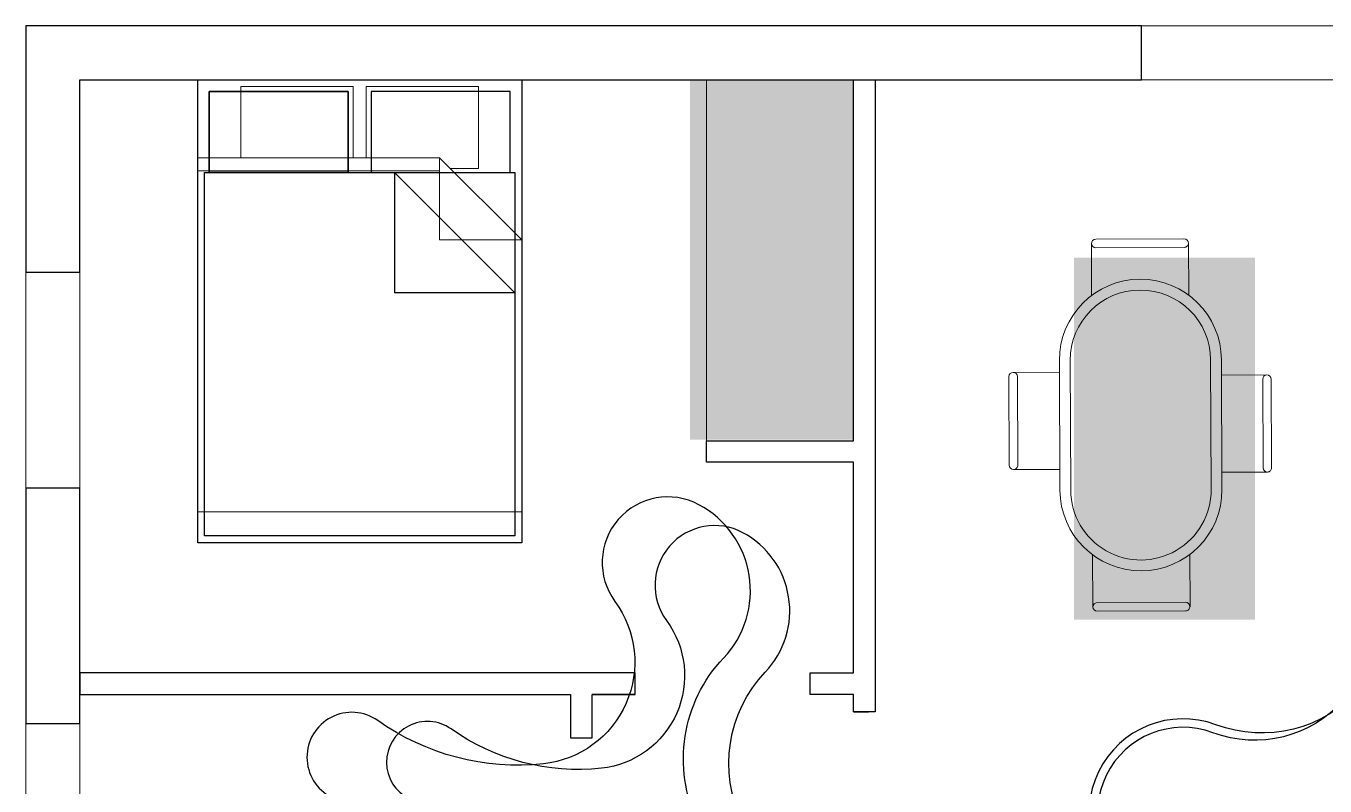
# Model space of a CAD drawing. Header units: millimetres. Extents: x 186.2 to 198.2, y 175.9 to 183.5.
# Drawn here: x 186.2 to 192.21, y 179.96 to 183.48 of the extents above; entities that cross this region are included whole.
import ezdxf

# ---------------------------------------------------------------- set-up
doc = ezdxf.new("R2010")
doc.units = ezdxf.units.MM
doc.linetypes.add('AUSGEZOGEN', pattern=[0])
for name, color, linetype, lineweight in [('ladrilloVisto', 18, 'Continuous', 30), ('Muebles', 6, 'Continuous', 20), ('Puertas', 30, 'Continuous', 20), ('Ventanas', 3, 'Continuous', 5)]:
    doc.layers.add(name, color=color, linetype=linetype, lineweight=lineweight)
doc.layers.add('tabiqueInterior', color=18, linetype='Continuous')
doc.layers.add('trayectorias', color=18, linetype='Continuous')
doc.layers.get('Puertas').off()

# ---------------------------------------------------------------- blocks, each defined once
blk = doc.blocks.new('ventana 0.50')
at = {"layer": 'Ventanas', "ltscale": 0.01}
for p, q in [((0, 0.175), (0.5, 0.175)), ((0, 0.175), (0.0001, -0.075)), ((0.5001, -0.075), (0.5, 0.175)), ((0.0001, -0.075), (0.5001, -0.075)), ((0.5001, -0.075), (0.4751, -0.075))]:
    blk.add_line(p, q, dxfattribs=at)
blk = doc.blocks.new('ventana 1.00')
for p, q in [((0, -0.075), (0, 0.175)), ((0, 0.175), (1, 0.175)), ((1, -0.075), (1, 0.175)), ((1, -0.075), (0, -0.075))]:
    blk.add_line(p, q)
blk = doc.blocks.new('Bed - Queen')
at = {"linetype": 'Continuous'}
for p, q in [((0, -80.00003), (0, 0)), ((0, 0), (59.99999, 0)), ((59.99999, 0), (59.99999, -80.00003)), ((7.99999, -1.2), (28.79998, -1.2)), ((7.99999, -14.4), (7.99999, -1.2)), ((28.79998, -1.2), (28.79998, -14.4)), ((31.19999, -1.2), (51.99999, -1.2)), ((31.19999, -14.4), (31.19999, -1.2)), ((51.99999, -1.2), (51.99999, -16.4)), ((0, -14.4), (44.8, -14.4)), ((59.99999, -29.6), (44.8, -14.4)), ((44.8, -14.4), (44.8, -29.6)), ((44.8, -16.8), (0, -16.8)), ((51.99999, -16.4), (46.79936, -16.4)), ((44.8, -29.6), (59.99999, -29.6)), ((59.99999, -80.00003), (0, -80.00003))]:
    blk.add_line(p, q, dxfattribs=at)
blk = doc.blocks.new('Mesa 4 personas')
at = {"layer": 'Muebles'}
for p, q in [((-0.5519, 1.333), (-0.5519, 1.3308)), ((-0.5312, 1.3517), (-0.1232, 1.3534)), ((-0.1023, 1.3327), (-0.1023, 1.3349)), ((-0.123, 1.314), (-0.531, 1.3123)), ((-0.9139, 0.7353), (-0.9139, 0.7353)), ((0.261, 0.7236), (0.2611, 0.7236)), ((-0.9335, 0.7156), (-0.9318, 0.3053)), ((-0.8924, 0.3054), (-0.8941, 0.7157)), ((0.2431, 0.2935), (0.2414, 0.7038)), ((0.2808, 0.704), (0.2825, 0.2937)), ((-0.9121, 0.2857), (-0.912, 0.2857)), ((0.2629, 0.2739), (0.2628, 0.2739)), ((-0.5449, -0.3516), (-0.5449, -0.3494)), ((-0.1162, -0.329), (-0.5242, -0.3307)), ((-0.0953, -0.3475), (-0.0952, -0.3498)), ((-0.524, -0.3702), (-0.116, -0.3685))]:
    blk.add_line(p, q, dxfattribs=at)
at = {"layer": 'Muebles', "lineweight": 20}
for p, q in [((-0.5519, 1.3313), (-0.5509, 1.0914)), ((-0.1023, 1.3331), (-0.1013, 1.0927)), ((-0.9131, 0.7353), (-0.6996, 0.7362)), ((0.2602, 0.7236), (0.0505, 0.7227)), ((-0.7005, 0.2863), (-0.9122, 0.2854)), ((0.0513, 0.2727), (0.2631, 0.2736)), ((-0.5449, -0.3498), (-0.5459, -0.11)), ((-0.0952, -0.348), (-0.0963, -0.1075))]:
    blk.add_line(p, q, dxfattribs=at)
at = {"layer": 'Muebles', "ltscale": 0.5}
for points in [[(0.0527, 0.1932, -1), (-0.6973, 0.1901), (-0.6998, 0.7901, -1), (0.0502, 0.7932)], [(0.0027, 0.193, -1), (-0.6473, 0.1903), (-0.6498, 0.7903, -1), (0.0002, 0.793)]]:
    blk.add_lwpolyline(points, format="xyb", close=True, dxfattribs=at)
at = {"layer": 'Muebles'}
for centre, radius, start, end in [((-0.5311, 1.3309), 0.0208, 90.2387, 180.2387), ((-0.5311, 1.3331), 0.0208, 180.2387, 270.2387), ((-0.1231, 1.3326), 0.0208, 0.2387, 90.2387), ((-0.1231, 1.3348), 0.0208, 270.2387, 0.2387), ((-0.9139, 0.7157), 0.0197, 90.2387, 180.2387), ((-0.9138, 0.7157), 0.0197, 0.2387, 90.2387), ((0.261, 0.7039), 0.0197, 90.2387, 180.2387), ((0.2611, 0.7039), 0.0197, 0.2387, 90.2387), ((-0.9122, 0.3054), 0.0197, 180.2387, 270.2387), ((-0.9121, 0.3054), 0.0197, 270.2387, 0.2387), ((0.2628, 0.2936), 0.0197, 180.2387, 270.2387), ((0.2628, 0.2936), 0.0197, 270.2387, 0.2387), ((-0.5241, -0.3515), 0.0208, 90.2387, 180.2387), ((-0.5241, -0.3493), 0.0208, 180.2387, 270.2387), ((-0.1161, -0.3498), 0.0208, 0.2387, 90.2387), ((-0.1161, -0.3476), 0.0208, 270.2387, 0.2387)]:
    blk.add_arc(centre, radius, start, end, dxfattribs=at)
blk = doc.blocks.new('armarioEmpotrado')
at = {"layer": 'Muebles'}
blk.add_line((188.8983, 176.5586), (188.8983, 178.2286), dxfattribs=at)
at = {"layer": 'Muebles', "ltscale": 0.01}
for p, q in [((188.8983, 178.2286), (189.5783, 178.2286)), ((189.5783, 178.2286), (189.5783, 176.5586)), ((189.5783, 176.5586), (188.8983, 176.5586))]:
    blk.add_line(p, q, dxfattribs=at)
blk = doc.blocks.new('S-3d11f6')
at = {"color": 35}
for points in [[(1095, 0, 320), (-5, 0, 320), (1095, -100, 320), (-5, -100, 320)], [(95, -10), (5, -10), (95, -100), (5, -100)], [(1085, -10), (995, -10), (1085, -100), (995, -100)], [(95, -100, 320), (-5, -100, 320), (95, -450, 320), (-5, -450, 320)], [(95, -100, 100), (75, -100, 100), (95, -450, 100), (75, -450, 100)], [(995, -80, 100), (95, -80, 100), (995, -100, 100), (95, -100, 100)], [(1015, -100, 100), (995, -100, 100), (1015, -450, 100), (995, -450, 100)], [(1095, -100, 320), (995, -100, 320), (1095, -450, 320), (995, -450, 320)], [(1095, -450, 320), (-5, -450, 320), (1095, -550, 320), (-5, -550, 320)], [(95, -450), (5, -450), (95, -540), (5, -540)], [(995, -450, 100), (95, -450, 100), (995, -470, 100), (95, -470, 100)], [(1085, -450), (995, -450), (1085, -540), (995, -540)]]:
    blk.add_trace(points, dxfattribs=at)
at = {"color": 122}
blk.add_trace([(995, -100, 335), (95, -100, 335), (995, -450, 335), (95, -450, 335)], dxfattribs=at)
blk = doc.blocks.new('3d_letto140_3')
at = {"color": 1}
for p, q in [((2487.7772, 194.0202, 0.6993), (2489.1772, 194.0202, 0.6993)), ((2487.7772, 192.0202, 0.6993), (2487.7772, 194.0202, 0.6993)), ((2487.7772, 194.0202, 0.9493), (2489.1772, 194.0202, 0.9493)), ((2487.7772, 192.0202, 0.9493), (2487.7772, 194.0202, 0.9493)), ((2489.1772, 194.0202, 0.6993), (2489.1772, 192.0202, 0.6993)), ((2489.1772, 194.0202, 0.9493), (2489.1772, 192.0202, 0.9493)), ((2489.1772, 192.0202, 0.6993), (2487.7772, 192.0202, 0.6993)), ((2489.1772, 192.0202, 0.9493), (2487.7772, 192.0202, 0.9493))]:
    blk.add_line(p, q, dxfattribs=at)
at = {"color": 5}
for p, q in [((2488.4272, 193.9702, 1.0993), (2487.8272, 193.9702, 1.0993)), ((2487.8272, 193.9702, 1.0993), (2487.8272, 193.6202, 1.0993)), ((2488.4272, 193.6202, 1.0993), (2488.4272, 193.9702, 1.0993)), ((2488.5272, 193.9702, 1.0993), (2488.5272, 193.6202, 1.0993)), ((2489.1272, 193.9702, 1.0993), (2488.5272, 193.9702, 1.0993)), ((2489.1272, 193.6202, 1.0993), (2489.1272, 193.9702, 1.0993)), ((2487.8272, 193.6202, 1.0993), (2488.4272, 193.6202, 1.0993)), ((2488.5272, 193.6202, 1.0993), (2489.1272, 193.6202, 1.0993))]:
    blk.add_line(p, q, dxfattribs=at)
at = {"color": 2}
for p, q in [((2487.8072, 193.6202, 1.0993), (2489.1472, 193.6202, 1.0993)), ((2487.8072, 192.0502, 1.0993), (2487.8072, 193.6202, 1.0993)), ((2488.6272, 193.6202, 1.2003), (2489.1472, 193.1002, 1.2003)), ((2488.6272, 193.6202, 1.2003), (2488.6272, 193.1002, 1.2003)), ((2489.1472, 193.6202, 1.0993), (2489.1472, 192.0502, 1.0993)), ((2489.1472, 193.1002, 1.2003), (2488.6272, 193.1002, 1.2003)), ((2489.1472, 192.0502, 1.0993), (2487.8072, 192.0502, 1.0993))]:
    blk.add_line(p, q, dxfattribs=at)
at = {"color": 1, "linetype": 'AUSGEZOGEN'}
blk.add_3dface([(2487.7772, 194.0202, 1.0993), (2489.1772, 194.0202, 1.0993), (2489.1772, 192.0202, 1.0993), (2487.7772, 192.0202, 1.0993)], dxfattribs=at)
at = {"color": 5, "linetype": 'AUSGEZOGEN'}
for points in [[(2487.8272, 193.6202, 1.1743), (2487.8272, 193.9702, 1.1743), (2488.4272, 193.9702, 1.1743), (2488.4272, 193.6202, 1.1743)], [(2488.5272, 193.6202, 1.1743), (2489.1272, 193.6202, 1.1743), (2489.1272, 193.9702, 1.1743), (2488.5272, 193.9702, 1.1743)]]:
    blk.add_3dface(points, dxfattribs=at)
at = {"color": 2, "linetype": 'AUSGEZOGEN'}
blk.add_3dface([(2487.8072, 193.6202, 1.1993), (2489.1472, 193.6202, 1.1993), (2489.1472, 192.0502, 1.1993), (2487.8072, 192.0502, 1.1993)], dxfattribs=at)
blk = doc.blocks.new('S-3d12a6')
at = {"color": 23}
for points in [[(20, 0, -780), (0, 0, -780), (20, -420, -780), (0, -420, -780)], [(0, 0, 380), (0, -420, 380), (450, 0, 380), (450, -420, 380)], [(0, 0, -800), (0, -420, -800), (450, 0, -800), (450, -420, -800)], [(20, 0, -780), (20, -20, -780), (430, 0, -780), (430, -20, -780)], [(450, 0, -780), (430, 0, -780), (450, -420, -780), (430, -420, -780)], [(20, -20), (20, -420), (430, -20), (430, -420)], [(20, -20, -400), (20, -420, -400), (430, -20, -400), (430, -420, -400)]]:
    blk.add_trace(points, dxfattribs=at)

msp = doc.modelspace()

# ---------------------------------------------------------------- linework, layer by layer
at = {"layer": 'ladrilloVisto', "ltscale": 0.01}
for points in [[(186.2011, 183.4813), (186.2011, 182.3413), (186.4511, 182.3413), (186.4511, 183.2313), (191.3637, 183.2313), (191.3637, 183.4813), (186.2011, 183.4813)], [(186.4511, 180.2513), (186.4511, 181.3413), (186.2011, 181.3413), (186.2011, 180.2513), (186.4511, 180.2513)]]:
    msp.add_lwpolyline(points, dxfattribs=at)
at = {"layer": 'tabiqueInterior'}
msp.add_lwpolyline([(190.0311, 180.3063), (190.0311, 180.3863), (189.8311, 180.3863), (189.8311, 180.4863), (190.0311, 180.4863), (190.0311, 181.4613), (189.3511, 181.4613), (189.3511, 181.5613), (190.0311, 181.5613), (190.0311, 183.2313), (190.1311, 183.2313), (190.1311, 180.3063), (190.0311, 180.3063), (190.1011, 180.3063)], dxfattribs=at)
at = {"layer": 'tabiqueInterior', "ltscale": 0.01}
msp.add_lwpolyline([(189.0165, 180.3863), (188.8211, 180.3863), (189.0211, 180.3863), (189.0211, 180.4863), (186.4511, 180.4863), (186.4511, 180.3863), (188.7211, 180.3863), (188.7211, 180.1863), (188.8211, 180.1863), (188.8211, 180.3863)], dxfattribs=at)
at = {"layer": 'trayectorias', "ltscale": 0.01}
for points, elevation in [([(192.2566, 177.7021, 0.267094), (191.6889, 177.2132, -1.002367), (191.3049, 177.3491, -0.303042), (192.0098, 177.8737, 0.631273), (192.2779, 178.5197, 0.237058), (189.9829, 179.4161, -0.692879), (189.4298, 180.5552, 0.494742), (189.3159, 181.2651, 0.799198), (188.927, 180.8173, -0.578215), (188.5957, 180.0657, -0.18319), (187.8297, 180.2655, 1.076817), (187.6153, 179.9107, 0.161087), (188.7028, 179.746, -0.74578), (189.169, 178.8013, -0.201075), (188.6987, 178.6292, 1.842027), (188.9818, 178.146, -0.101709), (189.8197, 179.2091, -0.167007)], 0.9732), ([(192.3782, 180.9796, -0.685772), (191.6947, 180.2094, 0.909541), (191.3512, 179.5017, -0.043505), (192.4168, 178.7189, -0.624206), (192.193, 177.8964, 0.267094), (191.6769, 177.4519, -1.002367), (191.3277, 177.5754, -0.303042), (191.9686, 178.0524, 0.631273), (192.2123, 178.6397, 0.237058), (190.126, 179.4546, -0.692879), (189.6232, 180.4901, 0.494742), (189.5196, 181.1355, 0.799198), (189.166, 180.7284, -0.578215), (188.8649, 180.0451, -0.18319), (188.1685, 180.2268, 1.076817), (187.9736, 179.9042, 0.161087), (188.9622, 179.7545, -0.74578), (189.386, 178.8956, -0.201075), (188.9585, 178.7392, 1.842027), (189.2159, 178.3, -0.101709), (189.9776, 179.2663, -0.167007)], 1), ([(192.4604, 181.0937, -0.685772), (191.7085, 180.2464, 0.909541), (191.3306, 179.4679, -0.043505), (192.5029, 178.6069, -0.624206)], 0.9732)]:
    msp.add_lwpolyline(points, format="xyb", dxfattribs=dict(at, elevation=elevation))

# ---------------------------------------------------------------- block references
at = {"layer": 'ladrilloVisto'}
msp.add_blockref('Mesa 4 personas', (191.6841, 181.1423), dxfattribs=at)
at = {"layer": 'Muebles', "xscale": 0.02500000416666736, "yscale": 0.02500000416666736, "zscale": 0.02500000416666736}
msp.add_blockref('Bed - Queen', (186.9957, 183.2313), dxfattribs=at)
at = {"layer": 'Muebles'}
msp.add_blockref('armarioEmpotrado', (0.4528, 5.0027), dxfattribs=at)
at = {"layer": 'Puertas', "rotation": 90}
msp.add_blockref('ventana 0.50', (186.3761, 179.7513), dxfattribs=at)
at = {"layer": 'tabiqueInterior', "ltscale": 0.01, "xscale": 1.07142857142897, "yscale": 1.07142857142897, "zscale": 1.07142857142897}
msp.add_blockref('3d_letto140_3', (-2478.4798, -24.6474, -0.7493), dxfattribs=at)
at = {"layer": 'tabiqueInterior', "ltscale": 0.01}
for name, p, xscale, yscale, zscale, rotation in [('S-3d12a6', (190.0311, 183.2313, 1.44), 0.0037, 0.0018, 0.0018, 270), ('S-3d11f6', (191.0513, 180.7398), 0.001524, 0.001524, 0.001524, 90)]:
    msp.add_blockref(name, p, dxfattribs=dict(at, xscale=xscale, yscale=yscale, zscale=zscale, rotation=rotation))
at = {"layer": 'Ventanas'}
msp.add_blockref('ventana 1.00', (191.3637, 183.3063), dxfattribs=at)
at = {"layer": 'Ventanas', "rotation": 90}
msp.add_blockref('ventana 1.00', (186.3761, 181.3413), dxfattribs=at)

doc.saveas('drawing.dxf')
